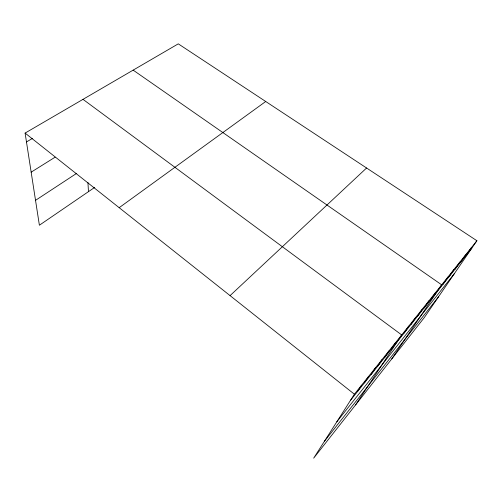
<?xml version="1.0" encoding="UTF-8"?>
<svg xmlns="http://www.w3.org/2000/svg" width="502" height="502" viewBox="0 0 502 502"><rect width="100%" height="100%" fill="white"/><g stroke="black" fill="none" stroke-linecap="round" stroke-linejoin="round"><path stroke-width="0.75" d="M476.9 240.734L354.387 394.208L313.675 458.157L424.309 317.559L476.9 240.734L178.273 43.843L25.1 133.08L39.388 225.222L94.721 187.378M357.462 391.629L361.578 385.197M364.421 382.894L368.619 376.381M371.242 374.341L375.509 367.746M377.924 365.958L382.26 359.288M384.469 357.744L388.874 351.005M390.882 349.693L395.356 342.891M355.56 404.932L401.7 334.934L82.999 99.346M404.154 333.052L408.741 326.118M410.975 324.493L415.625 317.496M417.651 316.116L422.358 309.063M424.184 307.914L428.94 300.811M430.578 299.895L435.385 292.741M391.78 358.899L441.691 284.841L133.162 70.129M442.977 284.339L447.872 277.104M448.983 276.803L453.915 269.524M454.868 269.417L459.838 262.107M460.635 262.182L465.643 254.84M466.289 255.091L471.328 247.712M324.405 441.308L438.497 296.833M336.786 421.856L454.58 273.339M350.352 400.552L471.83 248.139M230.073 295.622L366.579 168.001M119.181 207.684L265.721 101.498M35.529 200.342L76.731 173.303M31.162 172.161L55.113 157.182M26.474 141.947L32.404 138.433M25.1 133.08L354.387 394.208M87.938 182.477L88.477 191.645"/></g></svg>
